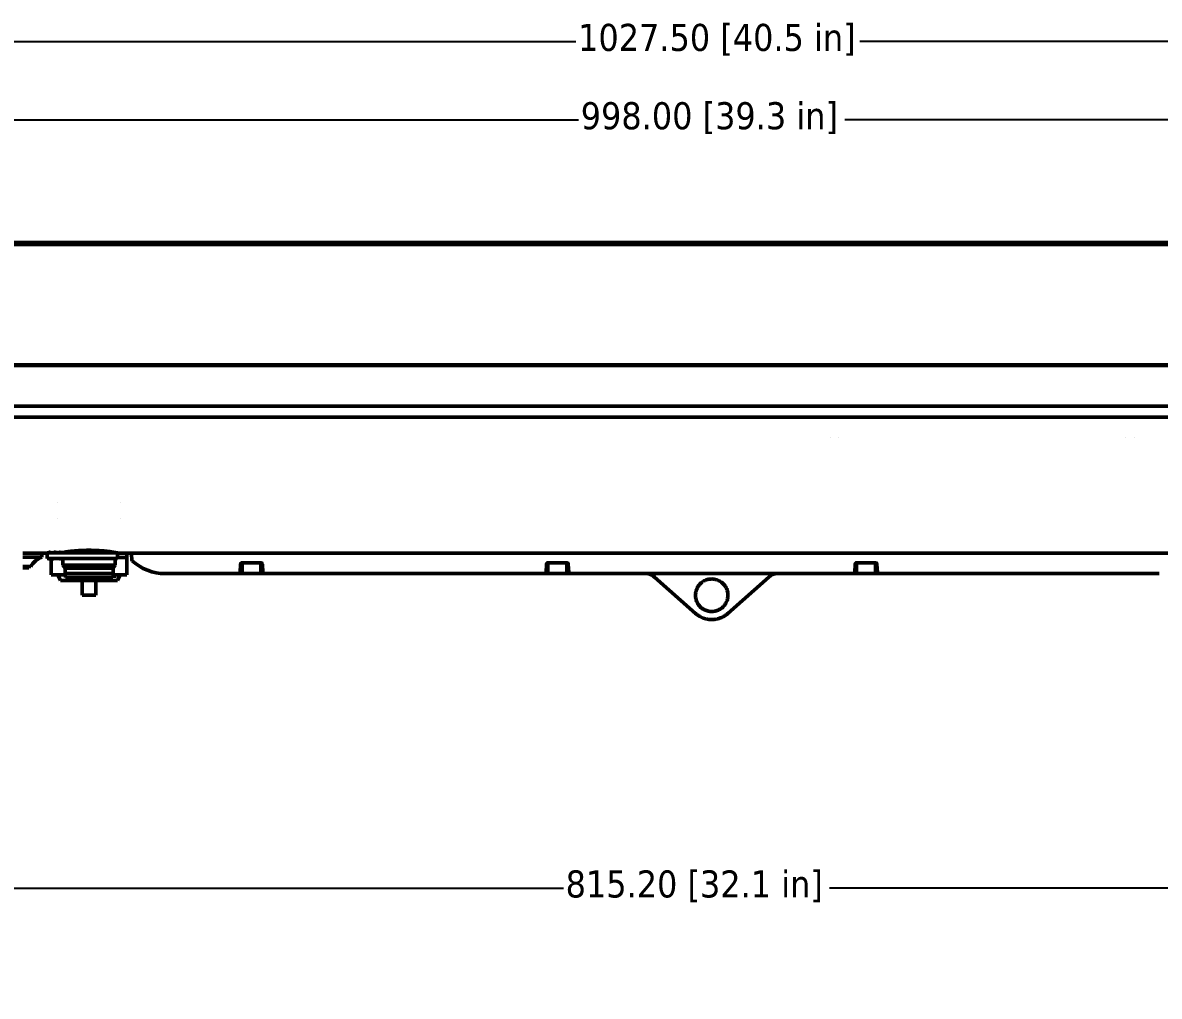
# Model space of a CAD drawing. Header units: millimetres. Extents: x 0 to 3000, y 0 to 3000.
# Drawn here: x 472.7 to 892.6, y 1320.7 to 1680.5 of the extents above; entities that cross this region are included whole.
import ezdxf

# ---------------------------------------------------------------- set-up
doc = ezdxf.new("R2010")
doc.units = ezdxf.units.MM
doc.layers.add('Dimension (ANSI)', color=7, linetype='Continuous', lineweight=25)
doc.layers.add('Visible (ANSI)', color=7, linetype='Continuous', lineweight=50)
doc.styles.add('Note Text (ANSI)', font='tahoma.ttf')
doc.dimstyles.new('Default - mm (ANSI)', dxfattribs={"dimtxt": 10, "dimasz": 2.5, "dimexe": 3.175, "dimexo": 1.6002, "dimgap": 0.8, "dimtad": 0, "dimtoh": 1, "dimrnd": 1e-08, "dimzin": 4, "dimdsep": 46, "dimtxsty": 'Note Text (ANSI)', "dimcen": 0.09, "dimdle": 10, "dimclrd": 256, "dimclre": 256, "dimclrt": 256, "dimadec": 1, "dimazin": 1, "dimtfac": 0.3048, "dimtofl": 0, "dimtmove": 0, "dimatfit": 3, "dimfxl": 1, "dimtolj": 1, "dimtzin": 4, "dimlwd": -1, "dimlwe": -1, "dimarcsym": 0})

# ---------------------------------------------------------------- blocks, each defined once
blk = doc.blocks.new('*D10')
at = {"layer": 'Defpoints', "color": 0, "transparency": 16777216}
for p in [(1243.24, 1673.51), (215.74, 1555.46), (1243.24, 1547.46)]:
    blk.add_point(p, dxfattribs=at)
at = {"layer": 'Dimension (ANSI)', "transparency": 16777216}
for p, q in [((215.74, 1557.06), (215.74, 1676.68)), ((1243.24, 1549.06), (1243.24, 1676.68)), ((218.24, 1673.51), (677.08, 1673.51)), ((1240.74, 1673.51), (781.89, 1673.51))]:
    blk.add_line(p, q, dxfattribs=at)
for points in [[(218.24, 1673.92), (218.24, 1673.09), (215.74, 1673.51)], [(1240.74, 1673.92), (1240.74, 1673.09), (1243.24, 1673.51)]]:
    blk.add_solid(points, dxfattribs=at)
at = {"layer": 'Dimension (ANSI)', "transparency": 16777216, "insert": (677.88, 1680.05), "char_height": 10, "attachment_point": 1, "style": 'Note Text (ANSI)'}
blk.add_mtext('\\A1;1027.50 [40.5 in]', dxfattribs=at)
blk = doc.blocks.new('*D12')
at = {"layer": 'Defpoints', "color": 0, "transparency": 16777216}
for p in [(314.04, 1414.13), (1129.24, 1407.48), (1129.24, 1360.64)]:
    blk.add_point(p, dxfattribs=at)
at = {"layer": 'Dimension (ANSI)', "transparency": 16777216}
for p, q in [((314.04, 1412.53), (314.04, 1357.47)), ((1129.24, 1405.88), (1129.24, 1357.47)), ((316.54, 1360.64), (672.47, 1360.64)), ((1126.74, 1360.64), (770.8, 1360.64))]:
    blk.add_line(p, q, dxfattribs=at)
for points in [[(316.54, 1361.06), (316.54, 1360.22), (314.04, 1360.64)], [(1126.74, 1361.06), (1126.74, 1360.22), (1129.24, 1360.64)]]:
    blk.add_solid(points, dxfattribs=at)
at = {"layer": 'Dimension (ANSI)', "transparency": 16777216, "insert": (673.27, 1367.18), "char_height": 10, "attachment_point": 1, "style": 'Note Text (ANSI)'}
blk.add_mtext('\\A1;815.20 [32.1 in]', dxfattribs=at)
blk = doc.blocks.new('*D13')
at = {"layer": 'Defpoints', "color": 0, "transparency": 16777216}
for p in [(1226.24, 1644.56), (228.24, 1598.56), (1226.24, 1598.56)]:
    blk.add_point(p, dxfattribs=at)
at = {"layer": 'Dimension (ANSI)', "transparency": 16777216}
for p, q in [((228.24, 1600.16), (228.24, 1647.73)), ((1226.24, 1600.16), (1226.24, 1647.73)), ((230.74, 1644.56), (678.05, 1644.56)), ((1223.74, 1644.56), (776.42, 1644.56))]:
    blk.add_line(p, q, dxfattribs=at)
for points in [[(230.74, 1644.97), (230.74, 1644.14), (228.24, 1644.56)], [(1223.74, 1644.97), (1223.74, 1644.14), (1226.24, 1644.56)]]:
    blk.add_solid(points, dxfattribs=at)
at = {"layer": 'Dimension (ANSI)', "transparency": 16777216, "insert": (678.85, 1651.1), "char_height": 10, "attachment_point": 1, "style": 'Note Text (ANSI)'}
blk.add_mtext('\\A1;998.00 [39.3 in]', dxfattribs=at)

msp = doc.modelspace()

# ---------------------------------------------------------------- linework, layer by layer
at = {"layer": 'Visible (ANSI)'}
for p, q in [((228.2356, 1599.1955), (1226.2356, 1599.1955)), ((1226.2356, 1598.5566), (228.2356, 1598.5566)), ((227.2356, 1553.805), (1227.2356, 1553.805)), ((1226.2356, 1554.005), (228.2356, 1554.005)), ((1227.2356, 1538.7827), (227.2356, 1538.7827)), ((1227.2356, 1534.7255), (227.2356, 1534.7255)), ((771.2356, 1527.1704), (771.2356, 1527.1704)), ((774.2356, 1527.1704), (774.2356, 1527.1704)), ((880.2356, 1527.1705), (880.2356, 1527.1705)), ((883.2356, 1527.1705), (883.2356, 1527.1705)), ((485.6356, 1502.9664), (485.6356, 1502.9664)), ((508.8356, 1502.9664), (508.8356, 1502.9664)), ((485.6356, 1497.3623), (485.6356, 1497.3624)), ((508.8356, 1497.3623), (508.8356, 1497.3624)), ((481.7356, 1484.4795), (472.7356, 1484.4795)), ((479.7356, 1482.9795), (472.7356, 1482.9795)), ((479.7356, 1484.4795), (479.7356, 1482.9795)), ((481.7356, 1484.5795), (482.7771, 1484.5795)), ((481.7356, 1482.4795), (481.7356, 1484.5795)), ((482.7771, 1482.4795), (481.7356, 1482.4795)), ((482.1956, 1482.2795), (482.1956, 1482.4795)), ((482.3306, 1482.2795), (482.1956, 1482.2795)), ((482.3306, 1482.4795), (482.3306, 1482.2795)), ((482.4656, 1482.2795), (482.3306, 1482.2795)), ((482.4406, 1484.5795), (482.4406, 1484.5995)), ((482.4656, 1482.4795), (482.4656, 1482.2795)), ((482.5506, 1484.5795), (482.5506, 1484.5995)), ((492.2017, 1484.5795), (482.7771, 1484.5795)), ((482.7771, 1482.4795), (492.2017, 1482.4795)), ((482.9206, 1484.5795), (482.9206, 1484.5995)), ((482.9406, 1484.5795), (482.9406, 1484.5995)), ((483.2356, 1476.3795), (483.2356, 1482.4795)), ((483.9256, 1482.2795), (483.9256, 1482.4795)), ((484.0606, 1482.2795), (483.9256, 1482.2795)), ((484.0606, 1482.4795), (484.0606, 1482.2795)), ((484.1956, 1482.2795), (484.0606, 1482.2795)), ((484.1956, 1482.4795), (484.1956, 1482.2795)), ((484.2406, 1484.5795), (484.2406, 1484.5995)), ((484.3506, 1484.5795), (484.3506, 1484.5995)), ((484.7206, 1484.5795), (484.7206, 1484.5995)), ((484.8706, 1484.5795), (484.8706, 1484.5995)), ((485.0106, 1484.5795), (485.0106, 1484.5995)), ((485.3806, 1484.5795), (485.3806, 1484.5995)), ((486.0806, 1484.5795), (486.0806, 1484.5995)), ((486.3756, 1482.2795), (486.3756, 1482.4795)), ((486.5106, 1482.2795), (486.3756, 1482.2795)), ((486.4506, 1484.5795), (486.4506, 1484.5995)), ((486.5106, 1482.4795), (486.5106, 1482.2795)), ((486.6456, 1482.2795), (486.5106, 1482.2795)), ((486.5206, 1484.5795), (486.5206, 1484.5995)), ((486.6456, 1482.4795), (486.6456, 1482.2795)), ((486.6706, 1484.5795), (486.6706, 1484.5995)), ((486.7506, 1484.5795), (486.7506, 1484.5995)), ((487.1206, 1484.5795), (487.1206, 1484.5995)), ((487.5856, 1479.9795), (487.5856, 1482.4795)), ((489.4875, 1484.9904), (489.4875, 1484.991)), ((489.5402, 1484.9969), (489.5402, 1484.9977)), ((489.6983, 1485.0162), (489.6983, 1485.0172)), ((490.0673, 1485.0603), (490.0673, 1485.0613)), ((490.2781, 1485.0848), (490.2781, 1485.0858)), ((490.3835, 1485.0968), (490.3835, 1485.0978)), ((490.5416, 1485.1147), (490.5416, 1485.1153)), ((490.5943, 1485.1205), (490.5943, 1485.1208)), ((491.3323, 1485.195), (491.3323, 1485.1965)), ((491.3323, 1485.184), (491.3323, 1485.1888)), ((491.5958, 1485.2212), (491.5958, 1485.2197)), ((491.5958, 1485.2136), (491.5958, 1485.2088)), ((492.2017, 1484.5795), (492.2037, 1484.5795)), ((492.2037, 1484.4795), (492.2017, 1484.4795)), ((492.2017, 1482.8795), (492.2037, 1482.8795)), ((492.2017, 1482.4795), (492.2037, 1482.4795)), ((492.2037, 1484.5795), (507.7356, 1484.5795)), ((507.7356, 1482.4795), (492.2037, 1482.4795)), ((492.281, 1485.2795), (492.281, 1485.2797)), ((492.3337, 1485.2836), (492.3337, 1485.2845)), ((492.4391, 1485.2915), (492.4391, 1485.2927)), ((492.5445, 1485.2994), (492.5445, 1485.3007)), ((492.7554, 1485.3151), (492.7554, 1485.3163)), ((492.9662, 1485.3305), (492.9662, 1485.3314)), ((493.1243, 1485.3418), (493.1243, 1485.3424)), ((493.2298, 1485.3491), (493.2298, 1485.3493)), ((493.2298, 1485.3479), (493.2298, 1485.3491)), ((493.4933, 1485.3659), (493.4933, 1485.3644)), ((494.2312, 1485.4055), (494.2312, 1485.4062)), ((494.3366, 1485.4102), (494.3366, 1485.4114)), ((494.442, 1485.4149), (494.442, 1485.416)), ((494.6529, 1485.4239), (494.6529, 1485.4251)), ((494.8637, 1485.4324), (494.8637, 1485.4335)), ((495.0745, 1485.4404), (495.0745, 1485.4415)), ((495.18, 1485.4441), (495.18, 1485.4452)), ((495.2854, 1485.4479), (495.2854, 1485.4486)), ((496.0233, 1485.4661), (496.0233, 1485.4674)), ((496.0356, 1485.1035), (496.0356, 1485.1951)), ((496.0819, 1485.164), (496.0819, 1485.098)), ((496.2143, 1485.0848), (496.2143, 1485.1357)), ((496.3395, 1485.472), (496.3395, 1485.4729)), ((496.5504, 1485.4752), (496.5504, 1485.4757)), ((496.7085, 1485.4758), (496.7085, 1485.4772)), ((496.7856, 1485.2192), (496.7856, 1485.2354)), ((496.7856, 1485.1909), (496.7856, 1485.2192)), ((496.972, 1485.479), (496.972, 1485.4775)), ((497.3937, 1485.4778), (497.3937, 1485.4789)), ((497.6856, 1485.1909), (497.6856, 1485.1732)), ((497.6856, 1485.1425), (497.6856, 1485.1732)), ((497.9735, 1485.4747), (497.9735, 1485.4751)), ((497.9735, 1485.4736), (497.9735, 1485.4747)), ((497.9735, 1485.4691), (497.9735, 1485.4736)), ((498.237, 1485.4714), (498.237, 1485.471)), ((498.237, 1485.4699), (498.237, 1485.471)), ((498.237, 1485.4699), (498.237, 1485.4654)), ((498.2569, 1485.2286), (498.2569, 1485.2545)), ((498.4356, 1485.1035), (498.4356, 1485.1951)), ((498.6587, 1485.4627), (498.6587, 1485.4616)), ((499.3439, 1485.443), (499.3439, 1485.4434)), ((499.4493, 1485.439), (499.4493, 1485.4398)), ((499.6075, 1485.4327), (499.6075, 1485.4337)), ((499.9237, 1485.4195), (499.9237, 1485.4206)), ((500.1345, 1485.4102), (500.1345, 1485.4112)), ((500.24, 1485.4053), (500.24, 1485.4062)), ((500.3981, 1485.3978), (500.3981, 1485.3984)), ((500.4508, 1485.3952), (500.4508, 1485.3955)), ((501.4523, 1485.3348), (501.4523, 1485.3352)), ((501.5577, 1485.3272), (501.5577, 1485.3279)), ((501.7158, 1485.3154), (501.7158, 1485.3164)), ((502.032, 1485.2914), (502.032, 1485.2924)), ((502.2429, 1485.2748), (502.2429, 1485.2758)), ((502.3483, 1485.2663), (502.3483, 1485.2672)), ((502.5064, 1485.2533), (502.5064, 1485.2539)), ((502.5591, 1485.2489), (502.5591, 1485.2492)), ((503.7714, 1485.1225), (503.7714, 1485.129)), ((503.8241, 1485.1161), (503.8241, 1485.1221)), ((503.9295, 1485.1037), (503.9295, 1485.1093)), ((504.0877, 1485.0856), (504.0877, 1485.0911)), ((504.4039, 1485.0492), (504.4039, 1485.0549)), ((504.562, 1485.0313), (504.562, 1485.037)), ((504.6148, 1485.0362), (504.6148, 1485.0366)), ((504.7202, 1485.0135), (504.7202, 1485.0193)), ((504.7729, 1485.0146), (504.7729, 1485.0155)), ((504.7729, 1485.0075), (504.7729, 1485.0146)), ((504.8256, 1485.0015), (504.8256, 1485.0109)), ((505.0364, 1484.9784), (505.0364, 1484.984)), ((505.0891, 1484.9762), (505.0891, 1484.9743)), ((506.8856, 1479.9795), (506.8856, 1482.4795)), ((507.7356, 1484.5795), (507.7356, 1482.4795)), ((941.7356, 1484.4795), (507.7356, 1484.4795)), ((507.7356, 1482.8795), (511.2356, 1482.8795)), ((511.1356, 1484.4795), (511.1356, 1482.8795)), ((511.2356, 1482.8795), (511.2356, 1476.3795)), ((512.9875, 1481.9971), (512.9189, 1483.9621)), ((475.7356, 1479.4795), (472.7356, 1479.4795)), ((474.9856, 1478.9795), (472.7356, 1478.9795)), ((474.9856, 1479.4795), (474.9856, 1478.9795)), ((506.8856, 1479.9795), (487.5856, 1479.9795)), ((488.3856, 1478.8795), (487.5856, 1479.9795)), ((488.3856, 1478.8795), (506.0856, 1478.8795)), ((488.3856, 1476.8795), (488.3856, 1478.8795)), ((506.0856, 1478.8795), (506.8856, 1479.9795)), ((506.0856, 1476.8795), (506.0856, 1478.8795)), ((553.0508, 1477.3533), (553.2107, 1480.4057)), ((556.3706, 1480.8795), (553.7101, 1480.8795)), ((553.7356, 1480.8795), (553.7356, 1476.8795)), ((556.3706, 1480.8795), (558.1005, 1480.8795)), ((560.7611, 1480.8795), (558.1005, 1480.8795)), ((560.7356, 1480.8795), (560.7356, 1476.8795)), ((561.2604, 1480.4057), (561.4204, 1477.3533)), ((666.0508, 1477.3533), (666.2107, 1480.4057)), ((669.3706, 1480.8795), (666.7101, 1480.8795)), ((666.7356, 1480.8795), (666.7356, 1476.8795)), ((669.3706, 1480.8795), (671.1005, 1480.8795)), ((673.7611, 1480.8795), (671.1005, 1480.8795)), ((673.7356, 1480.8795), (673.7356, 1476.8795)), ((674.2604, 1480.4057), (674.4204, 1477.3533)), ((780.0508, 1477.3533), (780.2107, 1480.4057)), ((783.3706, 1480.8795), (780.7101, 1480.8795)), ((780.7356, 1480.8795), (780.7356, 1476.8795)), ((783.3706, 1480.8795), (785.1005, 1480.8795)), ((787.7611, 1480.8795), (785.1005, 1480.8795)), ((787.7356, 1480.8795), (787.7356, 1476.8795)), ((788.2604, 1480.4057), (788.4204, 1477.3533)), ((487.2356, 1476.3795), (483.2356, 1476.3795)), ((486.7356, 1474.3795), (485.7356, 1476.3795)), ((507.7356, 1474.3795), (486.7356, 1474.3795)), ((487.2356, 1476.3795), (488.4213, 1476.3795)), ((506.0856, 1476.8795), (488.3856, 1476.8795)), ((488.4856, 1475.4795), (488.3856, 1476.8795)), ((505.9856, 1475.4795), (488.4856, 1475.4795)), ((494.7356, 1468.8795), (494.7356, 1474.3795)), ((499.7356, 1468.8795), (499.7356, 1474.3795)), ((505.9856, 1475.4795), (506.0856, 1476.8795)), ((506.0142, 1475.8795), (506.1006, 1475.8795)), ((506.0499, 1476.3795), (507.2356, 1476.3795)), ((506.1006, 1475.8795), (506.1006, 1476.3795)), ((506.1006, 1475.8795), (506.3089, 1475.8795)), ((506.3089, 1475.8795), (506.3089, 1476.3795)), ((506.3089, 1475.8795), (506.6423, 1475.8795)), ((506.6423, 1475.8795), (506.6423, 1476.3795)), ((506.6423, 1475.8795), (506.8506, 1475.8795)), ((506.8506, 1475.8795), (506.8506, 1476.3795)), ((506.8506, 1475.8795), (507.0589, 1475.8795)), ((507.0589, 1475.8795), (507.0589, 1476.3795)), ((507.0589, 1475.8795), (507.1839, 1475.8795)), ((507.1839, 1475.8795), (507.1839, 1476.3795)), ((507.1839, 1475.8795), (507.2256, 1475.8795)), ((507.2256, 1475.8795), (507.2256, 1476.3795)), ((511.2356, 1476.3795), (507.2356, 1476.3795)), ((507.7356, 1474.3795), (508.7356, 1476.3795)), ((529.8918, 1476.8795), (525.3507, 1476.8795)), ((552.5515, 1476.8795), (529.8918, 1476.8795)), ((552.5515, 1476.8795), (553.7356, 1476.8795)), ((560.7356, 1476.8795), (553.7356, 1476.8795)), ((560.7356, 1476.8795), (561.9197, 1476.8795)), ((665.5515, 1476.8795), (561.9197, 1476.8795)), ((665.5515, 1476.8795), (666.7356, 1476.8795)), ((673.7356, 1476.8795), (666.7356, 1476.8795)), ((673.7356, 1476.8795), (674.9197, 1476.8795)), ((779.5515, 1476.8795), (674.9197, 1476.8795)), ((706.1576, 1475.6119), (721.2469, 1462.1612)), ((733.2243, 1462.1612), (748.3135, 1475.6119)), ((779.5515, 1476.8795), (780.7356, 1476.8795)), ((787.7356, 1476.8795), (780.7356, 1476.8795)), ((787.7356, 1476.8795), (788.9197, 1476.8795)), ((892.5515, 1476.8795), (788.9197, 1476.8795)), ((494.7356, 1468.8795), (499.7356, 1468.8795))]:
    msp.add_line(p, q, dxfattribs=at)
for centre, radius, start, end in [((482.6256, 1484.5995), 0.18, 72.208409, 180), ((482.7356, 1484.5995), 0.18, 0, 180), ((482.7556, 1484.5995), 0.18, 0, 93.184739), ((484.4256, 1484.5995), 0.18, 72.208409, 180), ((484.5356, 1484.5995), 0.18, 0, 180), ((484.6856, 1484.5995), 0.18, 0, 114.624318), ((485.1956, 1484.5995), 0.18, 0, 180), ((486.2656, 1484.5995), 0.18, 0, 180), ((486.3356, 1484.5995), 0.18, 0, 101.212271), ((486.4856, 1484.5995), 0.18, 0, 114.624318), ((497.2356, 1423.7795), 61.7, 99.78405, 99.798185), ((486.9356, 1484.5995), 0.18, 0, 180), ((497.2356, 1423.7795), 61.7, 97.43568, 99.445303), ((497.2356, 1423.7795), 61.6999, 97.214112, 97.411501), ((497.2356, 1423.7795), 61.7, 96.279592, 97.180557), ((497.2356, 1423.7795), 61.7, 95.490345, 95.983248), ((497.2356, 1423.7795), 61.6985, 95.244665, 95.490478), ((497.2356, 1423.7795), 61.6924, 95.245184, 95.491021), ((497.2356, 1423.7795), 61.6876, 95.245593, 95.49145), ((497.2356, 1423.7795), 61.7, 94.801674, 95.244538), ((497.2356, 1423.7795), 61.7, 93.773512, 94.554823), ((497.2356, 1423.7795), 61.6985, 94.164171, 94.360503), ((497.2356, 1423.7795), 61.6985, 93.477381, 93.722601), ((497.2356, 1423.7795), 61.7, 93.002744, 93.477297), ((497.2356, 1423.7795), 61.7, 91.877895, 92.724387), ((497.2356, 1423.7795), 61.6985, 92.105201, 92.497094), ((497.2356, 1423.7795), 61.6996, 92.203124, 92.399067), ((497.2356, 1423.7795), 61.7, 90.640203, 91.599758), ((497.2356, 1423.7795), 61.3953, 89.580044, 91.076759), ((497.2356, 1423.7795), 61.3646, 89.579834, 90.953647), ((497.2356, 1423.7795), 61.6985, 90.244737, 90.489478), ((497.2356, 1423.7795), 61.4835, 89.048197, 90.419354), ((497.2356, 1423.7795), 61.4576, 88.924332, 90.419531), ((497.2356, 1423.7795), 61.4413, 89.580358, 90.419642), ((497.2356, 1423.7795), 61.413, 89.580165, 90.419835), ((497.2356, 1423.7795), 61.7, 89.314741, 90.244731), ((497.2356, 1423.7795), 61.6996, 89.314737, 89.853162), ((497.2356, 1423.7795), 61.6985, 89.314724, 89.853159), ((497.2356, 1423.7795), 61.694, 89.069896, 89.314674), ((497.2356, 1423.7795), 61.7, 88.236208, 89.069986), ((497.2356, 1423.7795), 61.6996, 88.678335, 89.069981), ((497.2356, 1423.7795), 61.6985, 88.678311, 89.069964), ((497.2356, 1423.7795), 61.7, 87.112914, 87.975182), ((497.2356, 1423.7795), 61.7, 86.276027, 86.817851), ((497.2356, 1423.7795), 61.7, 85.150509, 86.014553), ((497.2356, 1423.7795), 61.7, 84.06303, 84.854736), ((497.2356, 1423.7795), 61.6966, 83.918962, 84.214236), ((497.2356, 1423.7795), 61.6998, 83.328262, 83.623853), ((497.2356, 1423.7795), 61.6932, 83.327551, 83.623174), ((497.2356, 1423.7795), 61.6876, 83.326939, 83.573327), ((497.2356, 1423.7795), 61.7, 80.201815, 82.931924), ((513.4186, 1483.9795), 0.5, 90, 182), ((513.4872, 1482.0146), 0.5, 182, 227.319053), ((525.3507, 1494.8795), 18, 227.319053, 270), ((552.5515, 1477.3795), 0.5, 270, 357), ((561.9197, 1477.3795), 0.5, 183, 270), ((665.5515, 1477.3795), 0.5, 270, 357), ((674.9197, 1477.3795), 0.5, 183, 270), ((702.8306, 1471.8795), 5, 48.285954, 90), ((751.6406, 1471.8795), 5, 90, 131.714046), ((779.5515, 1477.3795), 0.5, 270, 357), ((788.9197, 1477.3795), 0.5, 183, 270)]:
    msp.add_arc(centre, radius, start, end, dxfattribs=at)
for centre, major_axis, ratio, start_param, end_param in [((489.7022, 1423.7795), (0, 61.2106), 0.23777306, 0.02924637, 0.03102195), ((493.1196, 1423.7795), (0, 61.4305), 0.69962484, 0.08584256, 0.08953593), ((495.5141, 1423.7795), (0, 61.5838), 0.89060564, 0.10720267, 0.11106973), ((490.2658, 1423.7795), (0, 61.2628), 0.31027579, 0.03818189, 0.04095692), ((494.7741, 1423.7795), (0, 61.5448), 0.82659928, 0.09994143, 0.10306575), ((497.0239, 1423.7795), (0, 61.6826), 0.98952399, 0.11509241, 0.12117973), ((497.0557, 1423.7795), (0, 61.6874), 0.98952406, 0.11473948, 0.12082608), ((497.1031, 1423.7795), (0, 61.695), 0.98582117, 0.11158183, 0.11681568), ((496.848, 1423.7795), (0, 61.6801), 0.96891783, 0.11015543, 0.11370548), ((495.8612, 1423.7795), (0, 61.6259), 0.89060458, 0.09996995, 0.10190047), ((496.6328, 1423.7795), (0, 61.6716), 0.94664992, 0.10543203, 0.10815603), ((493.7902, 1423.7795), (0, 61.5113), 0.69962484, 0.07555833, 0.07924372), ((495.2479, 1423.7795), (0, 61.5988), 0.82659928, 0.09048323, 0.09360195), ((491.8138, 1423.7795), (0, 61.404), 0.4397162, 0.04518025, 0.04713449), ((490.932, 1423.7795), (0, 61.3578), 0.23776785, 0.02191824, 0.02314729), ((493.9786, 1423.7795), (0, 61.5314), 0.69962756, 0.07501041, 0.07746632), ((492.0476, 1423.7795), (0, 61.429), 0.43971214, 0.04605304, 0.04796772), ((492.5681, 1423.7795), (0, 61.5043), 0.3102822, 0.02333215, 0.02605835), ((494.5458, 1423.7795), (0, 61.585), 0.69962347, 0.05381238, 0.05626272), ((495.5254, 1423.7795), (0, 61.6251), 0.82659928, 0.06166099, 0.06477139), ((492.5152, 1423.7795), (0, 61.5122), 0.19218427, 0.01534981, 0.01980915), ((494.7341, 1423.7795), (0, 61.6006), 0.69962347, 0.05327664, 0.05572629), ((496.6177, 1423.7795), (0, 61.6702), 0.94664992, 0.06982601, 0.07254143), ((496.2008, 1423.7795), (0, 61.658), 0.89060458, 0.0666326, 0.06855669), ((496.9103, 1423.7795), (0, 61.686), 0.96891783, 0.06957299, 0.07310949), ((497.0125, 1423.7795), (0, 61.6934), 0.96891783, 0.06774288, 0.0712785), ((497.0641, 1423.7795), (0, 61.6961), 0.96891783, 0.06860529, 0.07214097), ((495.9575, 1423.7795), (0, 61.6582), 0.82659928, 0.05561653, 0.05872412), ((496.0576, 1423.7795), (0, 61.6645), 0.82659928, 0.05757914, 0.06068677), ((495.1625, 1423.7795), (0, 61.6317), 0.69962347, 0.04483907, 0.04728644), ((495.2702, 1423.7795), (0, 61.6387), 0.69962347, 0.04733266, 0.04978005), ((494.3147, 1423.7795), (0, 61.6234), 0.3102822, 0.01539221, 0.01627467), ((494.9574, 1423.7795), (0, 61.64), 0.54662108, 0.02468399, 0.02781373), ((495.5414, 1423.7795), (0, 61.6544), 0.69962756, 0.03037884, 0.03282395), ((494.4264, 1423.7795), (0, 61.6322), 0.23777306, 0.01332152, 0.01614204), ((495.1792, 1423.7795), (0, 61.6511), 0.54662108, 0.02500375, 0.02813295), ((496.4843, 1423.7795), (0, 61.6779), 0.89060458, 0.03910721, 0.04102783), ((496.9684, 1423.7795), (0, 61.6905), 0.96891783, 0.04051274, 0.04404313), ((495.7297, 1423.7795), (0, 61.664), 0.69962347, 0.02985282, 0.0322975), ((497.0264, 1423.7795), (0, 61.6942), 0.96891783, 0.0397175, 0.04324757), ((497.1415, 1423.7795), (0, 61.6988), 0.96891749, 0.03458279, 0.03811187), ((497.1996, 1423.7795), (0, 61.6998), 0.96891766, 0.03378965, 0.03731857), ((496.212, 1423.7795), (0, 61.6834), 0.69962552, 0.02391636, 0.02635987), ((495.8178, 1423.7795), (0, 61.6768), 0.54662328, 0.01579405, 0.01892133), ((496.9622, 1423.7795), (0, 61.6971), 0.89060564, 0.03052121, 0.03244065), ((496.4003, 1423.7795), (0, 61.6889), 0.69962552, 0.0233934, 0.02583665), ((495.3703, 1423.7795), (0, 61.6701), 0.2377705, 0.00297122, 0.00578973), ((496.0396, 1423.7795), (0, 61.6835), 0.54662108, 0.01611625, 0.0192432), ((495.6789, 1423.7795), (0, 61.6783), 0.3102822, 0.00866544, 0.00954704), ((497.2278, 1423.7795), (0, 61.7), 0.98582117, 0.01460412, 0.01980424), ((497.2711, 1423.7795), (0, 61.6997), 0.97977065, 0.01628179, 0.02064208), ((497.2514, 1423.7795), (0, 61.7), 0.94664992, 0.01380659, 0.01651415), ((497.093, 1423.7795), (0, 61.6992), 0.89060511, 0.00987511, 0.01371221), ((497.1344, 1423.7795), (0, 61.6997), 0.82659928, 0.01041836, 0.01351902), ((496.7894, 1423.7795), (0, 61.6975), 0.59190955, 0.00350216, 0.00654579), ((497.0192, 1423.7795), (0, 61.6993), 0.69962552, 0.00719878, 0.00964096), ((498.4693, 1423.7795), (0, 61.681), 0.59190955, 6.26067134, 6.26496024), ((497.7018, 1423.7795), (0, 61.6935), 0.8526536, 6.24795228, 6.25296496), ((498.7642, 1423.7795), (0, 61.673), 0.54662108, 6.26286114, 6.26598868), ((497.9127, 1423.7795), (0, 61.6883), 0.82659928, 6.24994321, 6.25304577), ((497.2389, 1423.7795), (0, 61.7), 0.98582117, 6.23989868, 6.24510232), ((497.276, 1423.7795), (0, 61.6995), 0.98582117, 6.23964154, 6.24484527), ((497.3807, 1423.7795), (0, 61.6939), 0.98582117, 6.23702263, 6.24222741), ((497.4512, 1423.7795), (0, 61.6938), 0.96891783, 6.23828029, 6.24181063), ((497.8997, 1423.7795), (0, 61.6827), 0.89060511, 6.24057176, 6.24249236), ((497.6564, 1423.7795), (0, 61.6862), 0.94664992, 6.2371216, 6.23983215), ((498.8221, 1423.7795), (0, 61.66), 0.69962484, 6.24664533, 6.25031303), ((498.3698, 1423.7795), (0, 61.6671), 0.82659928, 6.24131472, 6.24441932), ((499.7645, 1423.7795), (0, 61.6357), 0.43971214, 6.25786079, 6.25980617), ((499.0105, 1423.7795), (0, 61.65), 0.69962449, 6.24611806, 6.24856369), ((499.9984, 1423.7795), (0, 61.6233), 0.43971417, 6.25874376, 6.26065082), ((499.839, 1423.7795), (0, 61.6154), 0.59190955, 6.24038245, 6.24467858), ((498.2773, 1423.7795), (0, 61.6678), 0.8526536, 6.21874925, 6.22377097), ((500.2426, 1423.7795), (0, 61.5954), 0.54662218, 6.24411678, 6.24724991), ((498.5805, 1423.7795), (0, 61.6537), 0.82659928, 6.22162512, 6.22473346), ((497.2983, 1423.7795), (0, 61.6989), 0.98582117, 6.20614839, 6.21136226), ((497.3354, 1423.7795), (0, 61.6971), 0.98582117, 6.20588887, 6.21110299), ((497.44, 1423.7795), (0, 61.688), 0.98582117, 6.20325669, 6.20847262), ((497.5802, 1423.7795), (0, 61.6843), 0.96891775, 6.20509201, 6.20862991), ((498.3357, 1423.7795), (0, 61.6526), 0.89060511, 6.21004259, 6.21196747), ((497.8754, 1423.7795), (0, 61.6681), 0.94664992, 6.20467927, 6.20739599), ((499.8985, 1423.7795), (0, 61.5873), 0.69962484, 6.22262292, 6.22629907), ((499.0376, 1423.7795), (0, 61.6169), 0.82659928, 6.21295151, 6.21606345), ((501.4652, 1423.7795), (0, 61.52), 0.43971417, 6.24273543, 6.24468542), ((500.0869, 1423.7795), (0, 61.5708), 0.69962449, 6.22208406, 6.22453565), ((501.6991, 1423.7795), (0, 61.4995), 0.43971366, 6.24361241, 6.2455242), ((502.6665, 1423.7795), (0, 61.435), 0.3102798, 6.23903117, 6.24179879), ((500.9261, 1423.7795), (0, 61.5299), 0.59190955, 6.20788479, 6.21223812), ((498.5555, 1423.7795), (0, 61.6317), 0.89060524, 6.18705135, 6.19083282), ((499.1206, 1423.7795), (0, 61.6221), 0.79387811, 6.18580724, 6.19013658), ((502.2535, 1423.7795), (0, 61.4465), 0.43971316, 6.2250207, 6.22697469), ((497.4788, 1423.7795), (0, 61.688), 0.97977071, 6.1736199, 6.17800554), ((500.2235, 1423.7795), (0, 61.5581), 0.69962501, 6.19702801, 6.19948457), ((497.2698, 1423.7795), (0, 61.6998), 0.97977072, 6.16928472, 6.17367162), ((497.6687, 1423.7795), (0, 61.6854), 0.94664987, 6.17303811, 6.17576208), ((497.9314, 1423.7795), (0, 61.6622), 0.94664992, 6.16934829, 6.17207441), ((498.2586, 1423.7795), (0, 61.6183), 0.94664992, 6.17490981, 6.1776362), ((497.9705, 1423.7795), (0, 61.6284), 0.96891772, 6.17168484, 6.17523699), ((497.7135, 1423.7795), (0, 61.6697), 0.96891772, 6.16743044, 6.1708609), ((499.4569, 1423.7795), (0, 61.5736), 0.82659934, 6.1795903, 6.18271333), ((499.9558, 1423.7795), (0, 61.5104), 0.82659934, 6.1893427, 6.19246596), ((498.8062, 1423.7795), (0, 61.6033), 0.89060528, 6.17325033, 6.17711567), ((499.2405, 1423.7795), (0, 61.5423), 0.89060528, 6.18110982, 6.18497582), ((503.905, 1423.7795), (0, 61.2998), 0.31028, 6.23753813, 6.24031203), ((504.2213, 1423.7795), (0, 61.2608), 0.31027974, 6.25416107, 6.25693508), ((501.1115, 1423.7795), (0, 61.4611), 0.69962485, 6.1917812, 6.1967038), ((501.6476, 1423.7795), (0, 61.3902), 0.69962485, 6.2042015, 6.20912471), ((504.5462, 1423.7795), (0, 61.2392), 0.23777138, 6.24588755, 6.24950967), ((504.7938, 1423.7795), (0, 61.2074), 0.23777138, 6.26289233, 6.26651468)]:
    msp.add_ellipse(centre, major_axis=major_axis, ratio=ratio, start_param=start_param, end_param=end_param, dxfattribs=at)
for points in [[(475.7356, 1479.4795), (476.6826, 1481.0697), (478.0159, 1482.2364), (479.7356, 1482.9795)], [(708.784, 1476.8795), (708.784, 1476.8795), (708.784, 1476.8795), (708.784, 1476.8795)], [(745.6872, 1476.8795), (745.6872, 1476.8795), (745.6872, 1476.8795), (745.6872, 1476.8795)]]:
    msp.add_open_spline(points, degree=3, dxfattribs=at)
for points, knots in [([(497.2356, 1485.3299), (497.0473, 1485.3299), (496.8465, 1485.3264), (496.4773, 1485.312), (496.3088, 1485.3011), (496.0422, 1485.276), (495.9266, 1485.2601), (495.7732, 1485.2253), (495.7356, 1485.2063), (495.7356, 1485.1708), (495.7732, 1485.1518), (495.9266, 1485.1168), (496.0422, 1485.1009), (496.3088, 1485.0757), (496.4773, 1485.0648), (496.8465, 1485.0504), (497.0473, 1485.0468), (497.2356, 1485.0468), (497.4239, 1485.0468), (497.6247, 1485.0504), (497.9939, 1485.0648), (498.1624, 1485.0757), (498.4289, 1485.1009), (498.5446, 1485.1168), (498.6979, 1485.1518), (498.7356, 1485.1708), (498.7356, 1485.2063), (498.6979, 1485.2253), (498.5446, 1485.2601), (498.4289, 1485.276), (498.1624, 1485.3011), (497.9939, 1485.312), (497.6247, 1485.3264), (497.4239, 1485.3299), (497.2356, 1485.3299)], [0.45302849, 0.45302849, 0.45302849, 0.45302849, 0.509518363, 0.509518363, 0.566008236, 0.566008236, 0.622774992, 0.622774992, 0.679541748, 0.679541748, 0.736309401, 0.736309401, 0.793077054, 0.793077054, 0.849567017, 0.849567017, 0.90605698, 0.90605698, 0.90605698, 0.962546943, 0.962546943, 1.019036906, 1.019036906, 1.075804559, 1.075804559, 1.132572212, 1.132572212, 1.189338968, 1.189338968, 1.246105724, 1.246105724, 1.302595597, 1.302595597, 1.35908547, 1.35908547, 1.35908547, 1.35908547]), ([(498.2569, 1485.2545), (498.2065, 1485.2622), (498.1475, 1485.2692), (497.977, 1485.2852), (497.8422, 1485.2939), (497.5469, 1485.3054), (497.3862, 1485.3082), (497.0849, 1485.3082), (496.9243, 1485.3054), (496.6289, 1485.2939), (496.4942, 1485.2852), (496.2809, 1485.2651), (496.1884, 1485.2524), (496.0657, 1485.2245), (496.0356, 1485.2093), (496.0356, 1485.185), (496.0509, 1485.1743), (496.0819, 1485.164)], [0.244788405, 0.244788405, 0.244788405, 0.244788405, 0.272038803, 0.272038803, 0.31723071, 0.31723071, 0.362422618, 0.362422618, 0.407614526, 0.407614526, 0.452806433, 0.452806433, 0.498219864, 0.498219864, 0.543633296, 0.543633296, 0.57606212, 0.57606212, 0.57606212, 0.57606212]), ([(498.3893, 1485.2262), (498.4202, 1485.2159), (498.4356, 1485.2053), (498.4356, 1485.1809), (498.4055, 1485.1657), (498.2828, 1485.1378), (498.1903, 1485.125), (497.977, 1485.1049), (497.8422, 1485.0962), (497.5469, 1485.0846), (497.3862, 1485.0818), (497.2356, 1485.0818), (497.0849, 1485.0818), (496.9243, 1485.0846), (496.6289, 1485.0962), (496.4942, 1485.1049), (496.3237, 1485.121), (496.2647, 1485.128), (496.2143, 1485.1357)], [-0.213640618, -0.213640618, -0.213640618, -0.213640618, -0.18121194, -0.18121194, -0.135797935, -0.135797935, -0.09038393, -0.09038393, -0.045191965, -0.045191965, 0, 0, 0, 0.045191965, 0.045191965, 0.09038393, 0.09038393, 0.117635016, 0.117635016, 0.117635016, 0.117635016]), ([(496.7856, 1485.2614), (496.7366, 1485.261), (496.6844, 1485.2597), (496.5884, 1485.2554), (496.5446, 1485.2524), (496.4753, 1485.2457), (496.4452, 1485.2415), (496.4054, 1485.2325), (496.3956, 1485.2277), (496.3956, 1485.2188), (496.4054, 1485.2142), (496.4452, 1485.2058), (496.4753, 1485.202), (496.5446, 1485.1963), (496.5884, 1485.1939), (496.6844, 1485.191), (496.7366, 1485.1905), (496.7856, 1485.1909)], [0.117767528, 0.117767528, 0.117767528, 0.117767528, 0.132458412, 0.132458412, 0.147149296, 0.147149296, 0.16190591, 0.16190591, 0.176662523, 0.176662523, 0.191413543, 0.191413543, 0.206164563, 0.206164563, 0.220849811, 0.220849811, 0.235535059, 0.235535059, 0.235535059, 0.235535059]), ([(497.6856, 1485.1425), (497.7345, 1485.1421), (497.7867, 1485.1427), (497.8827, 1485.1459), (497.9265, 1485.1486), (497.9959, 1485.1548), (498.0259, 1485.1589), (498.0658, 1485.1681), (498.0756, 1485.1732), (498.0756, 1485.1828), (498.0658, 1485.188), (498.0259, 1485.1978), (497.9958, 1485.2023), (497.9265, 1485.2096), (497.8827, 1485.2129), (497.7868, 1485.2175), (497.7346, 1485.2188), (497.6856, 1485.2192)], [0, 0, 0, 0, 0.014684438, 0.014684438, 0.029368876, 0.029368876, 0.044131111, 0.044131111, 0.058893346, 0.058893346, 0.073661654, 0.073661654, 0.088429963, 0.088429963, 0.103120529, 0.103120529, 0.117811094, 0.117811094, 0.117811094, 0.117811094]), ([(553.2107, 1480.4057), (553.2131, 1480.4499), (553.2213, 1480.4941), (553.2353, 1480.5363), (553.2477, 1480.5739), (553.2646, 1480.61), (553.2855, 1480.6436), (553.304, 1480.6733), (553.3256, 1480.7011), (553.3498, 1480.7263), (553.3711, 1480.7484), (553.3944, 1480.7685), (553.4193, 1480.7863), (553.4415, 1480.8022), (553.465, 1480.8162), (553.4895, 1480.8283), (553.5123, 1480.8395), (553.5359, 1480.8489), (553.5602, 1480.8565), (553.5839, 1480.864), (553.6082, 1480.8697), (553.6328, 1480.8735), (553.6584, 1480.8775), (553.6842, 1480.8795), (553.7101, 1480.8795)], [0.000000018, 0.000000018, 0.000000018, 0.000000018, 0.175382884, 0.175382884, 0.175382884, 0.331827157, 0.331827157, 0.331827157, 0.470013938, 0.470013938, 0.470013938, 0.591083148, 0.591083148, 0.591083148, 0.699025802, 0.699025802, 0.699025802, 0.799407975, 0.799407975, 0.799407975, 0.897823619, 0.897823619, 0.897823619, 1, 1, 1, 1]), ([(560.7611, 1480.8795), (560.8876, 1480.8795), (561.0139, 1480.829), (561.1054, 1480.7421), (561.197, 1480.6551), (561.2538, 1480.5319), (561.2604, 1480.4057)], [0.000003515, 0.000003515, 0.000003515, 0.000003515, 0.5, 0.5, 0.5, 1, 1, 1, 1]), ([(666.2107, 1480.4057), (666.2131, 1480.4499), (666.2213, 1480.4941), (666.2353, 1480.5363), (666.2477, 1480.5739), (666.2646, 1480.61), (666.2855, 1480.6436), (666.304, 1480.6733), (666.3256, 1480.7011), (666.3498, 1480.7263), (666.3711, 1480.7484), (666.3944, 1480.7685), (666.4193, 1480.7863), (666.4415, 1480.8022), (666.465, 1480.8162), (666.4895, 1480.8283), (666.5123, 1480.8395), (666.5359, 1480.8489), (666.5602, 1480.8565), (666.5839, 1480.864), (666.6082, 1480.8697), (666.6328, 1480.8735), (666.6584, 1480.8775), (666.6842, 1480.8795), (666.7101, 1480.8795)], [0.000000018, 0.000000018, 0.000000018, 0.000000018, 0.175382884, 0.175382884, 0.175382884, 0.331827157, 0.331827157, 0.331827157, 0.470013938, 0.470013938, 0.470013938, 0.591083148, 0.591083148, 0.591083148, 0.699025802, 0.699025802, 0.699025802, 0.799407975, 0.799407975, 0.799407975, 0.897823619, 0.897823619, 0.897823619, 1, 1, 1, 1]), ([(673.7611, 1480.8795), (673.8876, 1480.8795), (674.0139, 1480.829), (674.1054, 1480.7421), (674.197, 1480.6551), (674.2538, 1480.5319), (674.2604, 1480.4057)], [0.000003515, 0.000003515, 0.000003515, 0.000003515, 0.5, 0.5, 0.5, 1, 1, 1, 1]), ([(780.2107, 1480.4057), (780.2131, 1480.4499), (780.2213, 1480.4941), (780.2353, 1480.5363), (780.2477, 1480.5739), (780.2646, 1480.61), (780.2855, 1480.6436), (780.304, 1480.6733), (780.3256, 1480.7011), (780.3498, 1480.7263), (780.3711, 1480.7484), (780.3944, 1480.7685), (780.4193, 1480.7863), (780.4415, 1480.8022), (780.465, 1480.8162), (780.4895, 1480.8283), (780.5123, 1480.8395), (780.5359, 1480.8489), (780.5602, 1480.8565), (780.5839, 1480.864), (780.6082, 1480.8697), (780.6328, 1480.8735), (780.6584, 1480.8775), (780.6842, 1480.8795), (780.7101, 1480.8795)], [0.000000018, 0.000000018, 0.000000018, 0.000000018, 0.175382884, 0.175382884, 0.175382884, 0.331827157, 0.331827157, 0.331827157, 0.470013938, 0.470013938, 0.470013938, 0.591083148, 0.591083148, 0.591083148, 0.699025802, 0.699025802, 0.699025802, 0.799407975, 0.799407975, 0.799407975, 0.897823619, 0.897823619, 0.897823619, 1, 1, 1, 1]), ([(787.7611, 1480.8795), (787.8876, 1480.8795), (788.0139, 1480.829), (788.1054, 1480.7421), (788.197, 1480.6551), (788.2538, 1480.5319), (788.2604, 1480.4057)], [0.000003515, 0.000003515, 0.000003515, 0.000003515, 0.5, 0.5, 0.5, 1, 1, 1, 1]), ([(723.4707, 1473.5513), (723.7531, 1473.7789), (724.3255, 1474.1596), (725.2082, 1474.5509), (726.0447, 1474.7793), (726.824, 1474.8809), (727.5381, 1474.8847), (728.1834, 1474.8149), (728.7619, 1474.6913), (729.2774, 1474.5293), (729.7383, 1474.3396), (730.1648, 1474.123), (730.5858, 1473.8657), (730.8604, 1473.6641), (731.0005, 1473.5513)], [0, 0, 0, 0, 0.13167356, 0.24949075, 0.35576062, 0.45215235, 0.53967495, 0.6193004, 0.69197557, 0.7585695, 0.81933652, 0.8761572, 0.93468161, 1, 1, 1, 1]), ([(721.2356, 1468.8795), (721.2356, 1469.3236), (721.3355, 1470.219), (721.7834, 1471.5061), (722.5025, 1472.6476), (723.1361, 1473.2816), (723.4707, 1473.5513)], [0, 0, 0, 0, 0.2491933, 0.50111622, 0.75888692, 1, 1, 1, 1]), ([(731.0005, 1473.5513), (731.3599, 1473.2616), (731.9845, 1472.6264), (732.6792, 1471.5079), (733.1279, 1470.2566), (733.2356, 1469.3536), (733.2356, 1468.8795)], [0, 0, 0, 0, 0.25902255, 0.49498107, 0.73399083, 1, 1, 1, 1]), ([(733.2356, 1468.8794), (733.2356, 1468.3341), (733.1605, 1467.7866), (733.0129, 1467.2601), (732.8672, 1466.7402), (732.6511, 1466.2407), (732.3723, 1465.7788), (732.0926, 1465.3155), (731.7497, 1464.8901), (731.3562, 1464.5183), (730.9632, 1464.147), (730.5197, 1463.8291), (730.0419, 1463.5762), (729.5638, 1463.3233), (729.0513, 1463.1353), (728.523, 1463.0193), (727.9948, 1462.9032), (727.4509, 1462.859), (726.9109, 1462.8883), (726.3706, 1462.9176), (725.8343, 1463.0204), (725.3214, 1463.193), (724.8096, 1463.3653), (724.3212, 1463.6071), (723.8739, 1463.9097), (723.4454, 1464.1995), (723.0547, 1464.5451), (722.7147, 1464.9347), (722.4082, 1465.286), (722.1429, 1465.673), (721.9259, 1466.0854), (721.7136, 1466.4888), (721.5475, 1466.9164), (721.4318, 1467.3578), (721.3017, 1467.8539), (721.2356, 1468.3677), (721.2356, 1468.8794)], [0.000004375, 0.000004375, 0.000004375, 0.000004375, 0.086980859, 0.086980859, 0.086980859, 0.172847973, 0.172847973, 0.172847973, 0.258992752, 0.258992752, 0.258992752, 0.345027465, 0.345027465, 0.345027465, 0.431097312, 0.431097312, 0.431097312, 0.517140774, 0.517140774, 0.517140774, 0.603243601, 0.603243601, 0.603243601, 0.689173811, 0.689173811, 0.689173811, 0.771504401, 0.771504401, 0.771504401, 0.845730375, 0.845730375, 0.845730375, 0.918359979, 0.918359979, 0.918359979, 0.999995624, 0.999995624, 0.999995624, 0.999995624]), ([(723.0766, 1460.8981), (722.9448, 1460.9668), (722.8147, 1461.0387), (722.5583, 1461.1889), (722.4319, 1461.2672), (722.1832, 1461.43), (722.0609, 1461.5144), (721.8206, 1461.6893), (721.7026, 1461.7797), (721.4712, 1461.9662), (721.3578, 1462.0624), (721.2469, 1462.1612)], [2.051223443, 2.051223443, 2.051223443, 2.051223443, 2.100767268, 2.100767268, 2.150311094, 2.150311094, 2.199854919, 2.199854919, 2.249398744, 2.249398744, 2.29894257, 2.29894257, 2.29894257, 2.29894257]), ([(733.2243, 1462.1612), (733.1142, 1462.0631), (733.0016, 1461.9676), (732.7719, 1461.7823), (732.6548, 1461.6925), (732.4163, 1461.5187), (732.295, 1461.4347), (732.0482, 1461.2729), (731.9228, 1461.195), (731.6684, 1461.0455), (731.5394, 1460.9739), (731.4086, 1460.9054)], [0.842649399, 0.842649399, 0.842649399, 0.842649399, 0.89183962, 0.89183962, 0.941029841, 0.941029841, 0.990220062, 0.990220062, 1.039410283, 1.039410283, 1.088600504, 1.088600504, 1.088600504, 1.088600504]), ([(723.0766, 1460.8981), (723.709, 1460.5686), (724.3807, 1460.3146), (725.0728, 1460.1432), (725.1848, 1460.1155), (725.2973, 1460.09), (725.4102, 1460.0666)], [0.170095261, 0.170095261, 0.170095261, 0.170095261, 0.333333333, 0.333333333, 0.333333333, 0.359732175, 0.359732175, 0.359732175, 0.359732175]), ([(729.0282, 1460.0598), (728.7902, 1460.0115), (728.5502, 1459.9727), (728.068, 1459.9148), (727.8257, 1459.8956), (727.3404, 1459.8769), (727.0973, 1459.8773), (726.612, 1459.8979), (726.3698, 1459.918), (725.8878, 1459.9777), (725.648, 1460.0173), (725.4102, 1460.0666)], [1.370255608, 1.370255608, 1.370255608, 1.370255608, 1.451216498, 1.451216498, 1.532177388, 1.532177388, 1.613138278, 1.613138278, 1.694099168, 1.694099168, 1.775060058, 1.775060058, 1.775060058, 1.775060058]), ([(729.0282, 1460.0599), (729.1521, 1460.085), (729.2755, 1460.1128), (729.3983, 1460.1432), (730.0956, 1460.3159), (730.7722, 1460.5724), (731.4086, 1460.9055)], [0.637710531, 0.637710531, 0.637710531, 0.637710531, 0.666666667, 0.666666667, 0.666666667, 0.831118671, 0.831118671, 0.831118671, 0.831118671])]:
    msp.add_open_spline(points, degree=3, knots=knots, dxfattribs=at)

# ---------------------------------------------------------------- dimensions: what is measured, and where the dimension line sits
at = {"layer": 'Dimension (ANSI)'}
for base, p1, p2, picture, middle in [((1243.2356, 1673.5065), (215.7356, 1555.4566), (1243.2356, 1547.4631), '*D10', (729.4856, 1673.5065)), ((1129.2356, 1360.6406), (314.0356, 1414.1335), (1129.2356, 1407.4795), '*D12', (721.6356, 1360.6406))]:
    dim = msp.add_linear_dim(base=base, p1=p1, p2=p2, angle=180, dimstyle='Default - mm (ANSI)', override={"dimgap": 0.8, "dimtoh": 0, "dimdec": 2, "dimtol": 0, "dimlim": 0, "dimtp": 0, "dimtm": 0, "dimtdec": 2, "dimatfit": 1}, dxfattribs=at)
    dim.commit()
    dim.dimension.update_dxf_attribs({"geometry": picture, "text_midpoint": middle, "dimtype": 160})
dim = msp.add_linear_dim(base=(1226.2356, 1644.5566), p1=(228.2356, 1598.5566), p2=(1226.2356, 1598.5566), dimstyle='Default - mm (ANSI)', override={"dimgap": 0.8, "dimtoh": 0, "dimdec": 2, "dimtol": 0, "dimlim": 0, "dimtp": 0, "dimtm": 0, "dimtdec": 2, "dimatfit": 1}, dxfattribs=at)
dim.commit()
dim.dimension.update_dxf_attribs({"geometry": '*D13', "text_midpoint": (727.2356, 1644.5566), "dimtype": 160})

doc.saveas('drawing.dxf')
